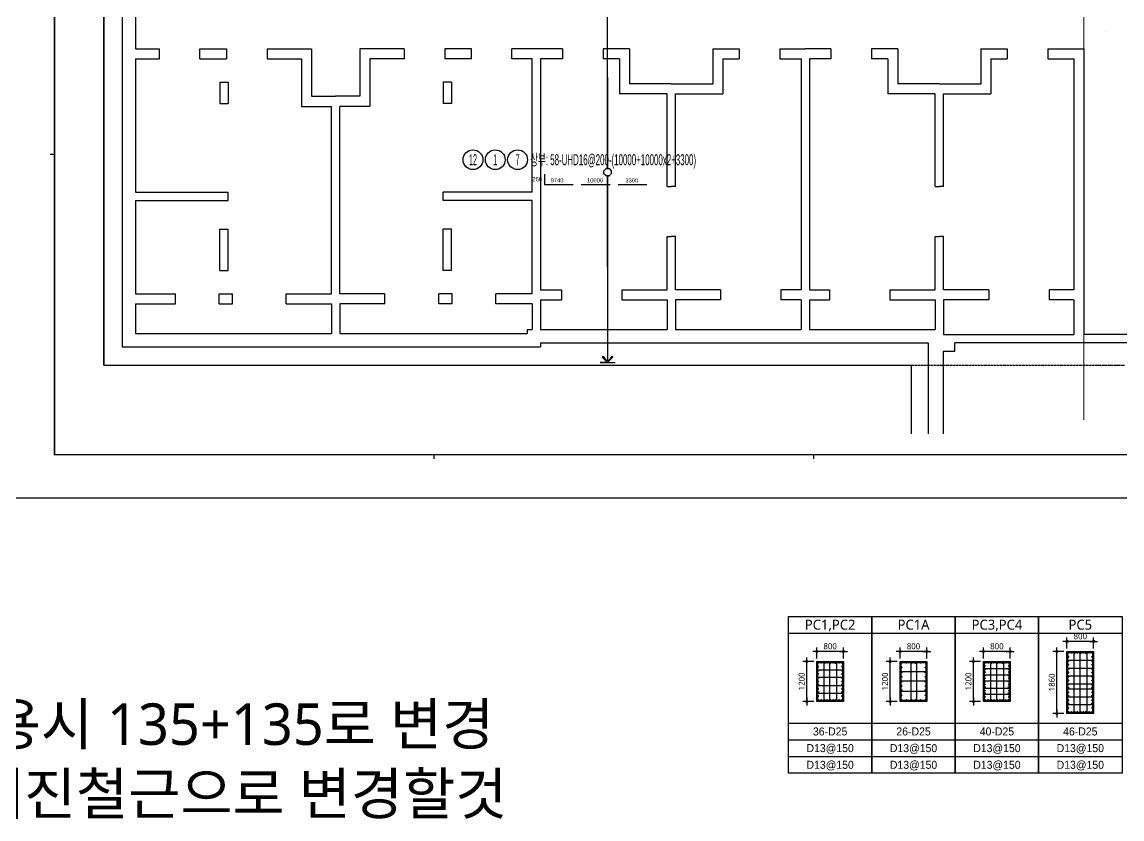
# Model space of a CAD drawing. Header units: millimetres. Extents: x 317501 to 814054, y -400799 to -14117.
# Drawn here: x 473995 to 506973, y -203456 to -179568 of the extents above; entities that cross this region are included whole.
import ezdxf
from ezdxf.enums import TextEntityAlignment as Align

# ---------------------------------------------------------------- set-up
doc = ezdxf.new("R2010")
doc.units = ezdxf.units.MM
doc.header["$LTSCALE"] = 38
doc.linetypes.add('HID', pattern=[2.5, 2, -0.5])
doc.layers.get('Defpoints').update_dxf_attribs({"color": 145})
for name, color, linetype in [('00', 7, 'Continuous'), ('AMAC-TITLE', 7, 'Continuous'), ('BAR', 2, 'Continuous'), ('BARR', 1, 'Continuous'), ('DIM', 7, 'Continuous'), ('ELE', 7, 'Continuous'), ('HOOP', 2, 'Continuous'), ('LEADER', 7, 'Continuous'), ('RP_TAG', 7, 'Continuous'), ('XDIM', 7, 'Continuous'), ('XREBAR', 1, 'Continuous'), ('XS-기초$0$기초연단', 3, 'Continuous'), ('XTAG', 7, 'Continuous'), ('철근변경선', 1, 'HID')]:
    doc.layers.add(name, color=color, linetype=linetype)
doc.layers.add('TEXT', color=3, linetype='Continuous', lineweight=9)
doc.styles.add('RPWK1', font='Dotum.ttf', dxfattribs={"bigfont": 'whgtxt.shx'})
doc.styles.add('RPWK2', font='Dotum.ttf')
doc.styles.add('돋움', font='malgun.ttf')
doc.styles.add('돋음', font='Dotum.ttf')
doc.styles.add('맑은고딕', font='malgun.ttf')
doc.dimstyles.new('DIM_40', dxfattribs={"dimscale": 40, "dimtxt": 3, "dimasz": 1, "dimexe": 2, "dimexo": 1.5, "dimgap": 1, "dimtad": 1, "dimdec": 0, "dimzin": 0, "dimdsep": 46, "dimtxsty": '맑은고딕', "dimblk1": 'DIMDOT', "dimblk2": 'DIMDOT', "dimsah": 1, "dimcen": 0.09, "dimdle": 2, "dimclrd": 7, "dimclre": 7, "dimclrt": 6, "dimadec": 0, "dimazin": 0, "dimtfac": 1, "dimtdec": 0, "dimtix": 1, "dimtmove": 2, "dimatfit": 3, "dimldrblk": 'DIMDOT', "dimfxl": 0, "dimtolj": 1, "dimtzin": 0, "dimarcsym": 0})

# ---------------------------------------------------------------- blocks, each defined once
blk = doc.blocks.new('dhs_sheet2e')
at = {"color": 7}
for p, q in [((2996.4, 15831.2), (2796.7, 15831.2)), ((20500.6, 1997.6), (20500.6, 1797.9)), ((38004.8, 1997.6), (38004.8, 1797.9))]:
    blk.add_line(p, q, dxfattribs=at)
blk.add_lwpolyline([(84000, 0), (84000, 59329.4), (0, 59329.4), (0, 0)], close=True, dxfattribs=at)
at = {"color": 30, "const_width": 64.9}
blk.add_lwpolyline([(81003.6, 57331.7), (2996.4, 57331.7), (2996.4, 1997.6), (81003.6, 1997.6)], close=True, dxfattribs=at)
blk = doc.blocks.new('szdhdte')
at = {"layer": 'DIM', "color": 5}
for p, q in [((-18935, 3060), (-18935, -10415)), ((-18535, -140), (-18535, -1490)), ((-18535, -1490), (-17820, -1490)), ((-17820, -1790), (-17820, -1490)), ((-16610, -1790), (-16610, -1490)), ((-16610, -1490), (-15810, -1490)), ((-15810, -1490), (-15810, -1790)), ((-14590, -1490), (-14590, -1790)), ((-14590, -1490), (-13260, -1490)), ((-13260, -1490), (-13260, -2910)), ((-10480, -1490), (-11810, -1490)), ((-11810, -1490), (-11810, -2910)), ((-10480, -1490), (-10480, -1790)), ((-9260, -1490), (-9260, -1790)), ((-8460, -1490), (-9260, -1490)), ((-8460, -1790), (-8460, -1490)), ((-7250, -1790), (-7250, -1490)), ((-6495, -1490), (-7250, -1490)), ((-5730, -1490), (-6495, -1490)), ((-5730, -1490), (-5730, -1790)), ((-3720, -1490), (-4510, -1490)), ((-4510, -1490), (-4510, -1790)), ((-3720, -1490), (-3720, -2540)), ((-1230, -1490), (-440, -1490)), ((-1230, -1490), (-1230, -2540)), ((-440, -1490), (-440, -1790)), ((780, -1490), (1545, -1490)), ((780, -1490), (780, -1790)), ((2310, -1490), (1545, -1490)), ((2310, -1490), (2310, -1790)), ((4320, -1490), (3530, -1490)), ((3530, -1490), (3530, -1790)), ((4320, -1490), (4320, -2540)), ((6810, -1490), (7600, -1490)), ((6810, -1490), (6810, -2540)), ((7600, -1490), (7600, -1790)), ((8820, -1490), (9600, -1490)), ((8820, -1490), (8820, -1790)), ((9600, -1490), (9900, -1490)), ((9900, -1490), (9900, -10045)), ((-18535, -1790), (-17820, -1790)), ((-18535, -1790), (-18535, -5785)), ((-16610, -1790), (-15810, -1790)), ((-14590, -1790), (-13560, -1790)), ((-13560, -1790), (-13560, -3210)), ((-10480, -1790), (-11510, -1790)), ((-11510, -1790), (-11510, -3210)), ((-8460, -1790), (-9260, -1790)), ((-6645, -1790), (-7250, -1790)), ((-6645, -5785), (-6645, -1790)), ((-6395, -1790), (-6395, -8710)), ((-5730, -1790), (-6395, -1790)), ((-4020, -1790), (-4510, -1790)), ((-4020, -1790), (-4020, -2840)), ((-930, -1790), (-440, -1790)), ((-930, -1790), (-930, -2840)), ((780, -1790), (1420, -1790)), ((1420, -1790), (1420, -8710)), ((1670, -1790), (1670, -8710)), ((2310, -1790), (1670, -1790)), ((4020, -1790), (3530, -1790)), ((4020, -1790), (4020, -2840)), ((7110, -1790), (7600, -1790)), ((7110, -1790), (7110, -2840)), ((8820, -1790), (9600, -1790)), ((9600, -1790), (9600, -8710)), ((-16005, -2490), (-16005, -3120)), ((-16005, -2490), (-15755, -2490)), ((-15755, -2490), (-15755, -3120)), ((-9315, -2490), (-9315, -3120)), ((-9065, -2490), (-9315, -2490)), ((-9065, -2490), (-9065, -3120)), ((-2475, -2540), (-3720, -2540)), ((-2475, -2540), (-1230, -2540)), ((5565, -2540), (4320, -2540)), ((5565, -2540), (6810, -2540)), ((-13260, -2910), (-12535, -2910)), ((-11810, -2910), (-12535, -2910)), ((-2600, -2840), (-4020, -2840)), ((-2600, -5610), (-2600, -2840)), ((-2350, -5610), (-2350, -2840)), ((-2350, -2840), (-930, -2840)), ((5440, -2840), (4020, -2840)), ((5440, -5610), (5440, -2840)), ((5690, -5610), (5690, -2840)), ((5690, -2840), (7110, -2840)), ((-16005, -3120), (-15755, -3120)), ((-13560, -3210), (-12660, -3210)), ((-12660, -8830), (-12660, -3210)), ((-12410, -8830), (-12410, -3210)), ((-11510, -3210), (-12410, -3210)), ((-9065, -3120), (-9315, -3120)), ((-18535, -5785), (-15755, -5785)), ((-15755, -6035), (-15755, -5785)), ((-6645, -5785), (-9315, -5785)), ((-9315, -6035), (-9315, -5785)), ((-2600, -5610), (-2475, -5610)), ((-2350, -5610), (-2475, -5610)), ((5440, -5610), (5565, -5610)), ((5690, -5610), (5565, -5610)), ((-18535, -6035), (-15755, -6035)), ((-18535, -6035), (-18535, -8830)), ((-6645, -6035), (-9315, -6035)), ((-6645, -8830), (-6645, -6035)), ((-16005, -8130), (-16005, -6895)), ((-16005, -6895), (-15755, -6895)), ((-15755, -8130), (-15755, -6895)), ((-9315, -8130), (-9315, -6895)), ((-9065, -6895), (-9315, -6895)), ((-9065, -8130), (-9065, -6895)), ((-2600, -8710), (-2600, -7110)), ((-2600, -7110), (-2475, -7110)), ((-2350, -7110), (-2475, -7110)), ((-2350, -8710), (-2350, -7110)), ((5440, -8710), (5440, -7110)), ((5440, -7110), (5565, -7110)), ((5690, -7110), (5565, -7110)), ((5690, -8710), (5690, -7110)), ((-16005, -8130), (-15755, -8130)), ((-9065, -8130), (-9315, -8130)), ((-18535, -8830), (-17335, -8830)), ((-17335, -9130), (-17335, -8830)), ((-16025, -8830), (-15625, -8830)), ((-16025, -9130), (-16025, -8830)), ((-15625, -9130), (-15625, -8830)), ((-14015, -8830), (-12660, -8830)), ((-14015, -9130), (-14015, -8830)), ((-11055, -8830), (-12410, -8830)), ((-11055, -9130), (-11055, -8830)), ((-9045, -8830), (-9445, -8830)), ((-9445, -9130), (-9445, -8830)), ((-9045, -9130), (-9045, -8830)), ((-7735, -9130), (-7735, -8830)), ((-6645, -8830), (-7735, -8830)), ((-6395, -8710), (-5765, -8710)), ((-5765, -8710), (-5765, -9010)), ((-3955, -8710), (-2600, -8710)), ((-3955, -8710), (-3955, -9010)), ((-995, -8710), (-2350, -8710)), ((-995, -8710), (-995, -9010)), ((1420, -8710), (815, -8710)), ((815, -8710), (815, -9010)), ((1670, -8710), (2275, -8710)), ((2275, -8710), (2275, -9010)), ((4085, -8710), (5440, -8710)), ((4085, -8710), (4085, -9010)), ((7045, -8710), (5690, -8710)), ((7045, -8710), (7045, -9010)), ((9600, -8710), (8855, -8710)), ((8855, -8710), (8855, -9010)), ((-18535, -9130), (-17335, -9130)), ((-18535, -9130), (-18535, -10015)), ((-16025, -9130), (-15625, -9130)), ((-14015, -9130), (-12660, -9130)), ((-12660, -9130), (-12660, -10015)), ((-11055, -9130), (-12410, -9130)), ((-12410, -9130), (-12410, -10015)), ((-9045, -9130), (-9445, -9130)), ((-6645, -9130), (-7735, -9130)), ((-6645, -9130), (-6645, -9895)), ((-6395, -9010), (-6395, -9895)), ((-6395, -9010), (-5765, -9010)), ((-3955, -9010), (-2600, -9010)), ((-2600, -9010), (-2600, -9895)), ((-995, -9010), (-2350, -9010)), ((-2350, -9010), (-2350, -9895)), ((1420, -9010), (815, -9010)), ((1420, -9010), (1420, -9895)), ((1670, -9010), (1670, -9895)), ((1670, -9010), (2275, -9010)), ((4085, -9010), (5440, -9010)), ((5440, -9010), (5440, -9895)), ((7045, -9010), (5690, -9010)), ((5690, -9010), (5690, -10045)), ((9600, -9010), (8855, -9010)), ((9600, -9010), (9600, -10045)), ((-18535, -10015), (-12660, -10015)), ((-12410, -10015), (-6795, -10015)), ((-6795, -9895), (-6795, -10015)), ((-6795, -9895), (-6645, -9895)), ((-6395, -9895), (-2600, -9895)), ((-2350, -9895), (1420, -9895)), ((1670, -9895), (5440, -9895)), ((5690, -10045), (9600, -10045)), ((11700, -10045), (9900, -10045)), ((-18935, -10415), (-6395, -10415)), ((-6395, -10295), (-6395, -10415)), ((-6395, -10295), (5225, -10295)), ((5225, -10295), (5225, -13028)), ((5675, -10545), (5675, -13028)), ((5675, -10545), (6025, -10545)), ((20875, -10295), (6025, -10295)), ((6025, -10545), (6025, -10295))]:
    blk.add_line(p, q, dxfattribs=at)
at = {"layer": 'XS-기초$0$기초연단'}
for p, q in [((-19485, -10965), (-19485, 4360)), ((-19485, -10965), (4725, -10965)), ((4725, -13028), (4725, -10965))]:
    blk.add_line(p, q, dxfattribs=at)
at = {"layer": 'XS-기초$0$기초연단', "color": 4, "linetype": 'HID'}
blk.add_line((4725, -10965), (11120, -10965), dxfattribs=at)
at = {"layer": 'XS-기초$0$기초연단'}
blk.add_lwpolyline([(4150, 20302), (4150, 17985), (3800, 17985), (3800, 9160), (-550, 9160), (-550, 7860), (9900, 7860), (9900, 2960), (7600, 2960), (7600, 5460), (-550, 5460), (-550, 550), (-11135, 550), (-11135, 3760), (-14785, 3760), (-14785, 4360), (-19485, 4360), (-19485, -10965), (4725, -10965)], dxfattribs=at)
at = {"layer": '철근변경선', "ltscale": 2, "const_width": 30}
blk.add_lwpolyline([(9900, -12612), (9900, 7860), (-1534, 7860)], dxfattribs=at)
blk = doc.blocks.new('*U1149', base_point=(489148.9489, -183695.7111))
at = {"layer": 'RP_TAG', "color": 0, "linetype": 'Continuous', "ltscale": 100}
for centre in [(487515.4489, -183695.7111), (488183.6989, -183695.7111), (488851.9489, -183695.7111)]:
    blk.add_circle(centre, 297, dxfattribs=at)
at = {"layer": 'RP_TAG', "color": 0, "linetype": 'Continuous', "ltscale": 100, "style": 'RPWK1', "width": 0.5}
for s, p in [('12', (487515.4489, -183695.7111)), ('1', (488183.6989, -183695.7111)), ('7', (488851.9489, -183695.7111))]:
    blk.add_text(s, height=330, dxfattribs=at).set_placement(p, align=Align.MIDDLE_CENTER)
at = {"layer": 'RP_TAG', "color": 0, "linetype": 'Continuous', "ltscale": 100, "style": 'RPWK1', "width": 0.55}
blk.add_text('상부: 58-UHD16@200-(10000+10000x2+3300)', height=330, dxfattribs=at).set_placement((489231.4489, -183695.7111), align=Align.MIDDLE_LEFT)
blk = doc.blocks.new('DIMDOT')
at = {"layer": 'DIM', "linetype": 'Continuous'}
blk.add_line((-2, 0), (2, 0), dxfattribs=at)
for radius in [0.5, 0.25]:
    blk.add_circle((0, 0), radius, dxfattribs=at)
blk = doc.blocks.new('*D1359')
at = {"layer": 'Defpoints', "color": 0, "transparency": 16777216}
for p in [(512043, -214680), (512343, -214680), (512343, -215880)]:
    blk.add_point(p, dxfattribs=at)
at = {"layer": 'DIM', "color": 7, "lineweight": -2, "transparency": 16777216}
for p, q in [((512253, -214680), (511923, -214680)), ((512043, -215820), (512043, -214740)), ((512253, -215880), (511923, -215880))]:
    blk.add_line(p, q, dxfattribs=at)
at = {"layer": 'DIM', "color": 7, "lineweight": -2, "transparency": 16777216, "xscale": 60, "yscale": 60, "zscale": 60}
for p, rotation in [((512043, -214680), 90), ((512043, -215880), 270)]:
    blk.add_blockref('DIMDOT', p, dxfattribs=dict(at, rotation=rotation))
at = {"layer": 'DIM', "color": 6, "transparency": 16777216, "insert": (511890, -215280), "char_height": 180, "attachment_point": 5, "rotation": 90, "style": '맑은고딕'}
blk.add_mtext('\\A1;1200', dxfattribs=at)
blk = doc.blocks.new('*D1360')
at = {"layer": 'Defpoints', "color": 0, "transparency": 16777216}
for p in [(512343, -214380), (512343, -214680), (513143, -214680)]:
    blk.add_point(p, dxfattribs=at)
at = {"layer": 'DIM', "color": 7, "lineweight": -2, "transparency": 16777216}
for p, q in [((512343, -214590), (512343, -214260)), ((513143, -214590), (513143, -214260)), ((513083, -214380), (512403, -214380))]:
    blk.add_line(p, q, dxfattribs=at)
at = {"layer": 'DIM', "color": 7, "lineweight": -2, "transparency": 16777216, "xscale": 60, "yscale": 60, "zscale": 60, "rotation": 180}
blk.add_blockref('DIMDOT', (512343, -214380), dxfattribs=at)
at = {"layer": 'DIM', "color": 7, "lineweight": -2, "transparency": 16777216, "xscale": 60, "yscale": 60, "zscale": 60}
blk.add_blockref('DIMDOT', (513143, -214380), dxfattribs=at)
at = {"layer": 'DIM', "color": 6, "transparency": 16777216, "insert": (512743, -214227), "char_height": 180, "attachment_point": 5, "style": '맑은고딕'}
blk.add_mtext('\\A1;800', dxfattribs=at)
blk = doc.blocks.new('BAR')
at = {"layer": 'BARR'}
h = blk.add_hatch(color=256, dxfattribs=at)
edge = h.paths.add_edge_path()
edge.add_arc((0, 0), 15, 0, 360)
blk.add_circle((0, 0), 15, dxfattribs=at)
blk = doc.blocks.new('*D1361')
at = {"layer": 'Defpoints', "color": 0, "transparency": 16777216}
for p in [(517043, -214680), (517343, -214680), (517343, -215880)]:
    blk.add_point(p, dxfattribs=at)
at = {"layer": 'DIM', "color": 7, "lineweight": -2, "transparency": 16777216}
for p, q in [((517253, -214680), (516923, -214680)), ((517043, -215820), (517043, -214740)), ((517253, -215880), (516923, -215880))]:
    blk.add_line(p, q, dxfattribs=at)
at = {"layer": 'DIM', "color": 7, "lineweight": -2, "transparency": 16777216, "xscale": 60, "yscale": 60, "zscale": 60}
for p, rotation in [((517043, -214680), 90), ((517043, -215880), 270)]:
    blk.add_blockref('DIMDOT', p, dxfattribs=dict(at, rotation=rotation))
at = {"layer": 'DIM', "color": 6, "transparency": 16777216, "insert": (516890, -215280), "char_height": 180, "attachment_point": 5, "rotation": 90, "style": '맑은고딕'}
blk.add_mtext('\\A1;1200', dxfattribs=at)
blk = doc.blocks.new('*D1362')
at = {"layer": 'Defpoints', "color": 0, "transparency": 16777216}
for p in [(517343, -214380), (517343, -214680), (518143, -214680)]:
    blk.add_point(p, dxfattribs=at)
at = {"layer": 'DIM', "color": 7, "lineweight": -2, "transparency": 16777216}
for p, q in [((517343, -214590), (517343, -214260)), ((518143, -214590), (518143, -214260)), ((518083, -214380), (517403, -214380))]:
    blk.add_line(p, q, dxfattribs=at)
at = {"layer": 'DIM', "color": 7, "lineweight": -2, "transparency": 16777216, "xscale": 60, "yscale": 60, "zscale": 60, "rotation": 180}
blk.add_blockref('DIMDOT', (517343, -214380), dxfattribs=at)
at = {"layer": 'DIM', "color": 7, "lineweight": -2, "transparency": 16777216, "xscale": 60, "yscale": 60, "zscale": 60}
blk.add_blockref('DIMDOT', (518143, -214380), dxfattribs=at)
at = {"layer": 'DIM', "color": 6, "transparency": 16777216, "insert": (517743, -214227), "char_height": 180, "attachment_point": 5, "style": '맑은고딕'}
blk.add_mtext('\\A1;800', dxfattribs=at)
blk = doc.blocks.new('*D1363')
at = {"layer": 'Defpoints', "color": 0, "transparency": 16777216}
for p in [(520593, -223997), (520893, -223997), (520893, -225197)]:
    blk.add_point(p, dxfattribs=at)
at = {"layer": 'DIM', "color": 7, "lineweight": -2, "transparency": 16777216}
for p, q in [((520803, -223997), (520473, -223997)), ((520593, -225137), (520593, -224057)), ((520803, -225197), (520473, -225197))]:
    blk.add_line(p, q, dxfattribs=at)
at = {"layer": 'DIM', "color": 7, "lineweight": -2, "transparency": 16777216, "xscale": 60, "yscale": 60, "zscale": 60}
for p, rotation in [((520593, -223997), 90), ((520593, -225197), 270)]:
    blk.add_blockref('DIMDOT', p, dxfattribs=dict(at, rotation=rotation))
at = {"layer": 'DIM', "color": 6, "transparency": 16777216, "insert": (520440, -224597), "char_height": 180, "attachment_point": 5, "rotation": 90, "style": '맑은고딕'}
blk.add_mtext('\\A1;1200', dxfattribs=at)
blk = doc.blocks.new('*D1364')
at = {"layer": 'Defpoints', "color": 0, "transparency": 16777216}
for p in [(520893, -223697), (520893, -223997), (521693, -223997)]:
    blk.add_point(p, dxfattribs=at)
at = {"layer": 'DIM', "color": 7, "lineweight": -2, "transparency": 16777216}
for p, q in [((520893, -223907), (520893, -223577)), ((521693, -223907), (521693, -223577)), ((521633, -223697), (520953, -223697))]:
    blk.add_line(p, q, dxfattribs=at)
at = {"layer": 'DIM', "color": 7, "lineweight": -2, "transparency": 16777216, "xscale": 60, "yscale": 60, "zscale": 60, "rotation": 180}
blk.add_blockref('DIMDOT', (520893, -223697), dxfattribs=at)
at = {"layer": 'DIM', "color": 7, "lineweight": -2, "transparency": 16777216, "xscale": 60, "yscale": 60, "zscale": 60}
blk.add_blockref('DIMDOT', (521693, -223697), dxfattribs=at)
at = {"layer": 'DIM', "color": 6, "transparency": 16777216, "insert": (521293, -223544), "char_height": 180, "attachment_point": 5, "style": '맑은고딕'}
blk.add_mtext('\\A1;800', dxfattribs=at)
blk = doc.blocks.new('*D1365')
at = {"layer": 'Defpoints', "color": 0, "transparency": 16777216}
for p in [(525593, -223697), (525893, -223697), (525893, -225557)]:
    blk.add_point(p, dxfattribs=at)
at = {"layer": 'DIM', "color": 7, "lineweight": -2, "transparency": 16777216}
for p, q in [((525803, -223697), (525473, -223697)), ((525593, -225497), (525593, -223757)), ((525803, -225557), (525473, -225557))]:
    blk.add_line(p, q, dxfattribs=at)
at = {"layer": 'DIM', "color": 7, "lineweight": -2, "transparency": 16777216, "xscale": 60, "yscale": 60, "zscale": 60}
for p, rotation in [((525593, -223697), 90), ((525593, -225557), 270)]:
    blk.add_blockref('DIMDOT', p, dxfattribs=dict(at, rotation=rotation))
at = {"layer": 'DIM', "color": 6, "transparency": 16777216, "insert": (525440, -224627), "char_height": 180, "attachment_point": 5, "rotation": 90, "style": '맑은고딕'}
blk.add_mtext('\\A1;1860', dxfattribs=at)
blk = doc.blocks.new('*D1366')
at = {"layer": 'Defpoints', "color": 0, "transparency": 16777216}
for p in [(525893, -223397), (525893, -223697), (526693, -223697)]:
    blk.add_point(p, dxfattribs=at)
at = {"layer": 'DIM', "color": 7, "lineweight": -2, "transparency": 16777216}
for p, q in [((525893, -223607), (525893, -223277)), ((526633, -223397), (525953, -223397)), ((526693, -223607), (526693, -223277))]:
    blk.add_line(p, q, dxfattribs=at)
at = {"layer": 'DIM', "color": 7, "lineweight": -2, "transparency": 16777216, "xscale": 60, "yscale": 60, "zscale": 60, "rotation": 180}
blk.add_blockref('DIMDOT', (525893, -223397), dxfattribs=at)
at = {"layer": 'DIM', "color": 7, "lineweight": -2, "transparency": 16777216, "xscale": 60, "yscale": 60, "zscale": 60}
blk.add_blockref('DIMDOT', (526693, -223397), dxfattribs=at)
at = {"layer": 'DIM', "color": 6, "transparency": 16777216, "insert": (526293, -223244), "char_height": 180, "attachment_point": 5, "style": '맑은고딕'}
blk.add_mtext('\\A1;800', dxfattribs=at)
blk = doc.blocks.new('PC1')
at = {"layer": 'BAR'}
blk.add_lwpolyline([(1620, 2180), (880, 2180), (880, 3320), (1620, 3320)], close=True, dxfattribs=at)
at = {"layer": 'ELE'}
blk.add_lwpolyline([(850, 2150), (850, 3350), (1650, 3350), (1650, 2150)], close=True, dxfattribs=at)
at = {"layer": 'HOOP'}
for points in [[(1087.5, 3280), (1087.5, 3305, 1), (1057.5, 3305), (1057.5, 2195, 1), (1087.5, 2195), (1087.5, 2220)], [(1265, 3280), (1265, 3305, 1), (1235, 3305), (1235, 2195, 1), (1265, 2195), (1265, 2220)], [(1412.5, 3280), (1412.5, 3305, -1), (1442.5, 3305), (1442.5, 2195, -1), (1412.5, 2195), (1412.5, 2220)], [(920, 3068), (895, 3068, -1), (895, 3098), (1605, 3098, -1), (1605, 3068), (1580, 3068)], [(920, 2846), (895, 2846, -1), (895, 2876), (1605, 2876, -1), (1605, 2846), (1580, 2846)], [(920, 2654), (895, 2654, 1), (895, 2624), (1605, 2624, 1), (1605, 2654), (1580, 2654)], [(920, 2432), (895, 2432, 1), (895, 2402), (1605, 2402, 1), (1605, 2432), (1580, 2432)]]:
    blk.add_lwpolyline(points, format="xyb", dxfattribs=at)
at = {"layer": 'LEADER'}
for p, q in [((0, 4200), (2500, 4200)), ((0, 1500), (2500, 1500)), ((0, 1000), (2500, 1000)), ((0, 500), (2500, 500))]:
    blk.add_line(p, q, dxfattribs=at)
blk.add_lwpolyline([(2500, 4700), (2500, 0), (0, 0), (0, 4700), (2500, 4700)], dxfattribs=at)
at = {"layer": 'BAR', "xscale": 0.6666666666666666, "yscale": 0.6666666666666666, "zscale": 0.6666666666666666, "rotation": 180}
for p in [(895, 3305), (983.75, 3305), (1072.5, 3305), (1161.25, 3305), (1250, 3305), (1338.75, 3305), (1427.5, 3305), (1516.25, 3305), (1605, 3305)]:
    blk.add_blockref('BAR', p, dxfattribs=at)
at = {"layer": 'BAR', "xscale": -0.6666666666666666, "yscale": 0.6666666666666666, "zscale": 0.6666666666666666}
for p in [(895, 3194), (895, 3083), (895, 2972), (1605, 3194), (1605, 3083), (1605, 2972), (895, 2861), (895, 2750), (895, 2639), (1605, 2861), (1605, 2750), (1605, 2639), (895, 2528), (895, 2417), (895, 2306), (1605, 2528), (1605, 2417), (1605, 2306), (895, 2195), (983.75, 2195), (1072.5, 2195), (1161.25, 2195), (1250, 2195), (1338.75, 2195), (1427.5, 2195), (1516.25, 2195), (1605, 2195)]:
    blk.add_blockref('BAR', p, dxfattribs=at)
at = {"layer": 'TEXT'}
for s, height, style, p in [('PC1,PC2', 300, '맑은고딕', (1250, 4450)), ('36-D25', 240, '돋음', (1250, 1250)), ('D13@150', 240, '돋음', (1250, 750)), ('D13@150', 240, '돋음', (1250, 250))]:
    blk.add_text(s, height=height, dxfattribs=dict(at, style=style)).set_placement(p, align=Align.MIDDLE_CENTER)
at = {"layer": 'DIM'}
dim = blk.add_linear_dim(base=(850, 3650), p1=(1650, 3350), p2=(850, 3350), dimstyle='DIM_40', override={"dimscale": 60}, dxfattribs=at)
dim.commit()
dim.dimension.update_dxf_attribs({"geometry": '*D1360', "text_midpoint": (1250, 3803), "insert": (-511493.5, 218030.18)})
dim = blk.add_linear_dim(base=(550, 3350), p1=(850, 2150), p2=(850, 3350), angle=270, dimstyle='DIM_40', override={"dimscale": 60}, dxfattribs=at)
dim.commit()
dim.dimension.update_dxf_attribs({"geometry": '*D1359', "text_midpoint": (396.51, 2750), "insert": (-511493.5, 218030.18)})
blk = doc.blocks.new('PC3')
at = {"layer": 'BAR'}
blk.add_lwpolyline([(1620, 2180), (880, 2180), (880, 3320), (1620, 3320)], close=True, dxfattribs=at)
at = {"layer": 'ELE'}
blk.add_lwpolyline([(850, 2150), (850, 3350), (1650, 3350), (1650, 2150)], close=True, dxfattribs=at)
at = {"layer": 'HOOP'}
for points in [[(1087.5, 3280), (1087.5, 3305, 1), (1057.5, 3305), (1057.5, 2195, 1), (1087.5, 2195), (1087.5, 2220)], [(1265, 3280), (1265, 3305, 1), (1235, 3305), (1235, 2195, 1), (1265, 2195), (1265, 2220)], [(1412.5, 3280), (1412.5, 3305, -1), (1442.5, 3305), (1442.5, 2195, -1), (1412.5, 2195), (1412.5, 2220)], [(920, 3105), (895, 3105, -1), (895, 3135), (1605, 3135, -1), (1605, 3105), (1580, 3105)], [(920, 2920), (895, 2920, -1), (895, 2950), (1605, 2950, -1), (1605, 2920), (1580, 2920)], [(920, 2735), (895, 2735, -1), (895, 2765), (1605, 2765, -1), (1605, 2735), (1580, 2735)], [(920, 2580), (895, 2580, 1), (895, 2550), (1605, 2550, 1), (1605, 2580), (1580, 2580)], [(920, 2395), (895, 2395, 1), (895, 2365), (1605, 2365, 1), (1605, 2395), (1580, 2395)]]:
    blk.add_lwpolyline(points, format="xyb", dxfattribs=at)
at = {"layer": 'LEADER'}
for p, q in [((0, 4200), (2500, 4200)), ((0, 1500), (2500, 1500)), ((0, 1000), (2500, 1000)), ((0, 500), (2500, 500))]:
    blk.add_line(p, q, dxfattribs=at)
blk.add_lwpolyline([(2500, 4700), (2500, 0), (0, 0), (0, 4700), (2500, 4700)], dxfattribs=at)
at = {"layer": 'BAR', "yscale": 0.6666666666666666, "zscale": 0.6666666666666666}
for p, xscale, rotation in [((895, 3305), 0.6666666666666666, 180), ((983.75, 3305), 0.6666666666666666, 180), ((1072.5, 3305), 0.6666666666666666, 180), ((1161.25, 3305), 0.6666666666666666, 180), ((1250, 3305), 0.6666666666666666, 180), ((1338.75, 3305), 0.6666666666666666, 180), ((1427.5, 3305), 0.6666666666666666, 180), ((1516.25, 3305), 0.6666666666666666, 180), ((1605, 3305), 0.6666666666666666, 180), ((895, 3212.5), 0.6666666666666666, 180), ((895, 3120), 0.6666666666666666, 180), ((895, 3027.5), 0.6666666666666666, 180), ((1605, 3212.5), -0.6666666666666666, 180), ((1605, 3120), -0.6666666666666666, 180), ((1605, 3027.5), -0.6666666666666666, 180), ((895, 2935), 0.6666666666666666, 180), ((895, 2842.5), 0.6666666666666666, 180), ((895, 2750), 0.6666666666666666, 180), ((895, 2657.5), 0.6666666666666666, 180), ((1605, 2935), -0.6666666666666666, 180), ((1605, 2842.5), -0.6666666666666666, 180), ((1605, 2750), -0.6666666666666666, 180), ((1605, 2657.5), -0.6666666666666666, 180), ((895, 2565), 0.6666666666666666, 180), ((895, 2472.5), 0.6666666666666666, 180), ((895, 2380), 0.6666666666666666, 180), ((1605, 2565), -0.6666666666666666, 180), ((1605, 2472.5), -0.6666666666666666, 180), ((1605, 2380), -0.6666666666666666, 180), ((895, 2287.5), 0.6666666666666666, 180), ((983.75, 2195), -0.6666666666666666, 359.9999999999941), ((1072.5, 2195), -0.6666666666666666, 359.9999999999941), ((1161.25, 2195), -0.6666666666666666, 359.9999999999941), ((1250, 2195), -0.6666666666666666, 359.9999999999941), ((1338.75, 2195), -0.6666666666666666, 359.9999999999941), ((1427.5, 2195), -0.6666666666666666, 359.9999999999941), ((1516.25, 2195), -0.6666666666666666, 359.9999999999941), ((1605, 2287.5), -0.6666666666666666, 180)]:
    blk.add_blockref('BAR', p, dxfattribs=dict(at, xscale=xscale, rotation=rotation))
at = {"layer": 'BAR', "xscale": -0.6666666666666666, "yscale": 0.6666666666666666, "zscale": 0.6666666666666666}
for p in [(895, 2195), (1605, 2195)]:
    blk.add_blockref('BAR', p, dxfattribs=at)
at = {"layer": 'TEXT'}
for s, height, style, p in [('PC3,PC4', 300, '맑은고딕', (1250, 4450)), ('40-D25', 240, '돋음', (1250, 1250)), ('D13@150', 240, '돋음', (1250, 750)), ('D13@150', 240, '돋음', (1250, 250))]:
    blk.add_text(s, height=height, dxfattribs=dict(at, style=style)).set_placement(p, align=Align.MIDDLE_CENTER)
at = {"layer": 'DIM'}
dim = blk.add_linear_dim(base=(850, 3650), p1=(1650, 3350), p2=(850, 3350), dimstyle='DIM_40', override={"dimscale": 60}, dxfattribs=at)
dim.commit()
dim.dimension.update_dxf_attribs({"geometry": '*D1362', "text_midpoint": (1250, 3803), "insert": (-516493.5, 218030.18)})
dim = blk.add_linear_dim(base=(550, 3350), p1=(850, 2150), p2=(850, 3350), angle=270, dimstyle='DIM_40', override={"dimscale": 60}, dxfattribs=at)
dim.commit()
dim.dimension.update_dxf_attribs({"geometry": '*D1361', "text_midpoint": (396.51, 2750), "insert": (-516493.5, 218030.18)})
blk = doc.blocks.new('PC1A')
at = {"layer": 'BAR'}
blk.add_lwpolyline([(1620, 2180), (880, 2180), (880, 3320), (1620, 3320)], close=True, dxfattribs=at)
at = {"layer": 'ELE'}
blk.add_lwpolyline([(850, 2150), (850, 3350), (1650, 3350), (1650, 2150)], close=True, dxfattribs=at)
at = {"layer": 'HOOP'}
for points in [[(1194, 3280), (1194, 3305, 1), (1164, 3305), (1164, 2195, 1), (1194, 2195), (1194, 2220)], [(1306, 3280), (1306, 3305, -1), (1336, 3305), (1336, 2195, -1), (1306, 2195), (1306, 2220)], [(920, 3012.5), (895, 3012.5, -1), (895, 3042.5), (1605, 3042.5, -1), (1605, 3012.5), (1580, 3012.5)], [(920, 2735), (895, 2735, -1), (895, 2765), (1605, 2765, -1), (1605, 2735), (1580, 2735)], [(920, 2487.5), (895, 2487.5, 1), (895, 2457.5), (1605, 2457.5, 1), (1605, 2487.5), (1580, 2487.5)]]:
    blk.add_lwpolyline(points, format="xyb", dxfattribs=at)
at = {"layer": 'LEADER'}
for p, q in [((0, 4200), (2500, 4200)), ((0, 1500), (2500, 1500)), ((0, 1000), (2500, 1000)), ((0, 500), (2500, 500))]:
    blk.add_line(p, q, dxfattribs=at)
blk.add_lwpolyline([(2500, 4700), (2500, 0), (0, 0), (0, 4700), (2500, 4700)], dxfattribs=at)
at = {"layer": 'BAR', "yscale": 0.6666666666666666, "zscale": 0.6666666666666666}
for p, xscale, rotation in [((895, 3305), 0.6666666666666666, 180), ((1037, 3305), 0.6666666666666666, 180), ((1179, 3305), 0.6666666666666666, 180), ((1321, 3305), 0.6666666666666666, 180), ((1463, 3305), 0.6666666666666666, 180), ((1605, 3305), 0.6666666666666666, 180), ((1037, 2195), -0.6666666666666666, 359.9999999999931), ((1179, 2195), -0.6666666666666666, 359.9999999999931), ((1321, 2195), -0.6666666666666666, 359.9999999999931), ((1463, 2195), -0.6666666666666666, 359.9999999999931)]:
    blk.add_blockref('BAR', p, dxfattribs=dict(at, xscale=xscale, rotation=rotation))
for p, xscale in [((895, 3166.25), -0.6666666666666666), ((895, 3027.5), -0.6666666666666666), ((1605, 3166.25), 0.6666666666666666), ((1605, 3027.5), 0.6666666666666666), ((895, 2888.75), -0.6666666666666666), ((895, 2750), -0.6666666666666666), ((1605, 2888.75), 0.6666666666666666), ((1605, 2750), 0.6666666666666666), ((895, 2611.25), -0.6666666666666666), ((895, 2472.5), -0.6666666666666666), ((895, 2333.75), -0.6666666666666666), ((1605, 2611.25), 0.6666666666666666), ((1605, 2472.5), 0.6666666666666666), ((1605, 2333.75), 0.6666666666666666), ((895, 2195), -0.6666666666666666), ((1605, 2195), -0.6666666666666666)]:
    blk.add_blockref('BAR', p, dxfattribs=dict(at, xscale=xscale))
at = {"layer": 'TEXT'}
for s, height, style, p in [('PC1A', 300, '맑은고딕', (1250, 4450)), ('26-D25', 240, '돋음', (1250, 1250)), ('D13@150', 240, '돋음', (1250, 750)), ('D13@150', 240, '돋음', (1250, 250))]:
    blk.add_text(s, height=height, dxfattribs=dict(at, style=style)).set_placement(p, align=Align.MIDDLE_CENTER)
at = {"layer": 'DIM'}
dim = blk.add_linear_dim(base=(850, 3650), p1=(1650, 3350), p2=(850, 3350), dimstyle='DIM_40', override={"dimscale": 60}, dxfattribs=at)
dim.commit()
dim.dimension.update_dxf_attribs({"geometry": '*D1364', "text_midpoint": (1250, 3803), "insert": (-520043.41, 227347.37)})
dim = blk.add_linear_dim(base=(550, 3350), p1=(850, 2150), p2=(850, 3350), angle=270, dimstyle='DIM_40', override={"dimscale": 60}, dxfattribs=at)
dim.commit()
dim.dimension.update_dxf_attribs({"geometry": '*D1363', "text_midpoint": (396.51, 2750), "insert": (-520043.41, 227347.37)})
blk = doc.blocks.new('PC5')
at = {"layer": 'BAR'}
blk.add_lwpolyline([(1620, 1820), (880, 1820), (880, 3620), (1620, 3620)], close=True, dxfattribs=at)
at = {"layer": 'ELE'}
blk.add_lwpolyline([(850, 1790), (850, 3650), (1650, 3650), (1650, 1790)], close=True, dxfattribs=at)
at = {"layer": 'HOOP'}
for points in [[(920, 3354), (895, 3354, -1), (895, 3384), (1605, 3384, -1), (1605, 3354), (1580, 3354)], [(1087.5, 3580), (1087.5, 3605, 1), (1057.5, 3605), (1057.5, 1835, 1), (1087.5, 1835), (1087.5, 1860)], [(1265, 3580), (1265, 3605, 1), (1235, 3605), (1235, 1835, 1), (1265, 1835), (1265, 1860)], [(1412.5, 3580), (1412.5, 3605, -1), (1442.5, 3605), (1442.5, 1835, -1), (1412.5, 1835), (1412.5, 1860)], [(920, 3118), (895, 3118, -1), (895, 3148), (1605, 3148, -1), (1605, 3118), (1580, 3118)], [(920, 2882), (895, 2882, -1), (895, 2912), (1605, 2912, -1), (1605, 2882), (1580, 2882)], [(920, 2646), (895, 2646, -1), (895, 2676), (1605, 2676, -1), (1605, 2646), (1580, 2646)], [(920, 2558), (895, 2558, 1), (895, 2528), (1605, 2528, 1), (1605, 2558), (1580, 2558)], [(920, 2322), (895, 2322, 1), (895, 2292), (1605, 2292, 1), (1605, 2322), (1580, 2322)], [(920, 2086), (895, 2086, 1), (895, 2056), (1605, 2056, 1), (1605, 2086), (1580, 2086)]]:
    blk.add_lwpolyline(points, format="xyb", dxfattribs=at)
at = {"layer": 'LEADER'}
for p, q in [((0, 4200), (2500, 4200)), ((0, 1500), (2500, 1500)), ((0, 1000), (2500, 1000)), ((0, 500), (2500, 500))]:
    blk.add_line(p, q, dxfattribs=at)
blk.add_lwpolyline([(2500, 4700), (2500, 0), (0, 0), (0, 4700), (2500, 4700)], dxfattribs=at)
at = {"layer": 'BAR', "xscale": 0.6666666666666666, "yscale": 0.6666666666666666, "zscale": 0.6666666666666666, "rotation": 180}
for p in [(895, 3605), (983.75, 3605), (1072.5, 3605), (1161.25, 3605), (1250, 3605), (1338.75, 3605), (1427.5, 3605), (1516.25, 3605), (1605, 3605)]:
    blk.add_blockref('BAR', p, dxfattribs=at)
at = {"layer": 'BAR', "yscale": 0.6666666666666666, "zscale": 0.6666666666666666}
for p, xscale in [((895, 3487), -0.6666666666666666), ((895, 3369), -0.6666666666666666), ((1605, 3487), 0.6666666666666666), ((1605, 3369), 0.6666666666666666), ((895, 3251), -0.6666666666666666), ((895, 3133), -0.6666666666666666), ((895, 3015), -0.6666666666666666), ((1605, 3251), 0.6666666666666666), ((1605, 3133), 0.6666666666666666), ((1605, 3015), 0.6666666666666666), ((895, 2897), -0.6666666666666666), ((895, 2779), -0.6666666666666666), ((895, 2661), -0.6666666666666666), ((1605, 2897), 0.6666666666666666), ((1605, 2779), 0.6666666666666666), ((1605, 2661), 0.6666666666666666), ((895, 2543), -0.6666666666666666), ((895, 2425), -0.6666666666666666), ((895, 2307), -0.6666666666666666), ((1605, 2543), 0.6666666666666666), ((1605, 2425), 0.6666666666666666), ((1605, 2307), 0.6666666666666666), ((895, 2189), -0.6666666666666666), ((895, 2071), -0.6666666666666666), ((1605, 2189), 0.6666666666666666), ((1605, 2071), 0.6666666666666666), ((895, 1953), -0.6666666666666666), ((895, 1835), -0.6666666666666666), ((983.75, 1835), -0.6666666666666666), ((1072.5, 1835), -0.6666666666666666), ((1161.25, 1835), -0.6666666666666666), ((1250, 1835), -0.6666666666666666), ((1338.75, 1835), -0.6666666666666666), ((1427.5, 1835), -0.6666666666666666), ((1516.25, 1835), -0.6666666666666666), ((1605, 1953), 0.6666666666666666), ((1605, 1835), -0.6666666666666666)]:
    blk.add_blockref('BAR', p, dxfattribs=dict(at, xscale=xscale))
at = {"layer": 'TEXT'}
for s, height, style, p in [('PC5', 300, '맑은고딕', (1250, 4450)), ('46-D25', 240, '돋음', (1250, 1250)), ('D13@150', 240, '돋음', (1250, 750)), ('D13@150', 240, '돋음', (1250, 250))]:
    blk.add_text(s, height=height, dxfattribs=dict(at, style=style)).set_placement(p, align=Align.MIDDLE_CENTER)
at = {"layer": 'DIM'}
dim = blk.add_linear_dim(base=(850, 3950), p1=(1650, 3650), p2=(850, 3650), dimstyle='DIM_40', override={"dimscale": 60}, dxfattribs=at)
dim.commit()
dim.dimension.update_dxf_attribs({"geometry": '*D1366', "text_midpoint": (1250, 4103), "insert": (-525043.41, 227347.37)})
dim = blk.add_linear_dim(base=(550, 3650), p1=(850, 1790), p2=(850, 3650), angle=270, dimstyle='DIM_40', override={"dimscale": 60}, dxfattribs=at)
dim.commit()
dim.dimension.update_dxf_attribs({"geometry": '*D1365', "text_midpoint": (396.51, 2720), "insert": (-525043.41, 227347.37)})

msp = doc.modelspace()

# ---------------------------------------------------------------- linework, layer by layer
at = {"layer": 'RP_TAG', "color": 250, "linetype": 'Continuous', "ltscale": 100}
for p, q in [((489148.9, -183943.2), (489149, -183943.2)), ((490631.4, -183943.2), (490631.4, -183943.2)), ((491735.3, -183943.2), (491735.3, -183943.2))]:
    msp.add_line(p, q, dxfattribs=at)
at = {"layer": 'RP_TAG', "color": 1, "linetype": 'Continuous', "ltscale": 100}
for points in [[(489659.6, -184133.7), (489659.6, -184438.2), (490519.2, -184438.2)], [(490763.4, -184438.2), (491623.1, -184438.2)], [(491867.3, -184438.2), (492727.1, -184438.2)]]:
    msp.add_lwpolyline(points, dxfattribs=at)
at = {"layer": 'XDIM', "color": 4, "linetype": 'Continuous', "elevation": -1.5}
for points in [[(491549.9, -181220.7), (491549.9, -183958.2), (491503.3, -183958.2), (491596.5, -183958.2), (491662.4, -184024.1), (491662.4, -184117.3), (491596.5, -184183.2), (491503.3, -184183.2), (491437.4, -184117.3), (491437.4, -184024.1), (491503.3, -183958.2), (491549.9, -183958.2), (491549.9, -181220.7), (491549.9, -181220.7), (491549.9, -178370.7), (491709, -178529.8), (491679, -178555), (491549.9, -178370.7), (491390.8, -178529.8), (491420.9, -178555), (491549.9, -178370.7), (491324.9, -178370.7), (491774.9, -178370.7)], [(491549.9, -186920.7), (491549.9, -184183.2), (491596.5, -184183.2), (491503.3, -184183.2), (491437.4, -184117.3), (491437.4, -184024.1), (491503.3, -183958.2), (491596.5, -183958.2), (491662.4, -184024.1), (491662.4, -184117.3), (491596.5, -184183.2), (491549.9, -184183.2), (491549.9, -186920.7), (491549.9, -186920.7), (491549.9, -189770.7), (491390.8, -189611.6), (491420.9, -189586.4), (491549.9, -189770.7), (491709, -189611.6), (491679, -189586.4), (491549.9, -189770.7), (491324.9, -189770.7), (491774.9, -189770.7)]]:
    msp.add_lwpolyline(points, dxfattribs=at)
at = {"layer": 'XREBAR', "color": 171, "linetype": 'Continuous', "const_width": 1}
for points in [[(506479.9, -180810.7), (506479.9, -180810.7), (506479.9, -179850.7), (506474.9, -179832), (506461.2, -179818.2), (506442.4, -179813.2), (506442.4, -170810.7), (506442.4, -170810.7)], [(506442.4, -189850.7), (506442.4, -189850.7), (506442.4, -179850.7), (506442.4, -179850.7)], [(476527.4, -184330.7), (476527.4, -184070.7), (486267.4, -184070.7), (486267.4, -184070.7)], [(485307.4, -184108.2), (485307.4, -184108.2), (486267.4, -184108.2), (486286.2, -184103.2), (486299.9, -184089.5), (486304.9, -184070.7), (495307.4, -184070.7), (495307.4, -184070.7)], [(494347.4, -184108.2), (494347.4, -184108.2), (495307.4, -184108.2), (495326.2, -184103.2), (495339.9, -184089.5), (495344.9, -184070.7), (504347.4, -184070.7), (504347.4, -184070.7)], [(503272.4, -184108.2), (503272.4, -184108.2), (504347.4, -184108.2), (504366.2, -184103.2), (504379.9, -184089.5), (504384.9, -184070.7), (506572.4, -184070.7), (506572.4, -184070.7)]]:
    msp.add_lwpolyline(points, dxfattribs=at)

# ---------------------------------------------------------------- block references
at = {"color": 255, "xscale": 0.6499999991059565, "yscale": 0.6499999991059565, "zscale": 0.6499999991059565}
msp.add_blockref('dhs_sheet2e', (473020.9, -193831.4), dxfattribs=at)
at = {"layer": '00'}
msp.add_blockref('szdhdte', (495932.4, -178885.7), dxfattribs=at)
at = {"layer": 'RP_TAG', "color": 171, "linetype": 'Continuous', "ltscale": 4.80703e-312}
msp.add_blockref('*U1149', (489148.9, -183695.7), dxfattribs=at)
at = {"layer": 'XTAG', "color": 4}
for name, p in [('PC1', (496973.2, -202082.2)), ('PC1A', (499473.2, -202082.2)), ('PC3', (501973.2, -202082.2)), ('PC5', (504473.2, -202082.2))]:
    msp.add_blockref(name, p, dxfattribs=at)

# ---------------------------------------------------------------- texts
at = {"layer": 'AMAC-TITLE', "color": 2, "linetype": 'Continuous', "style": '돋움'}
for s, p in [('지하2층 기둥적용시 135+135로 변경', (462267.6, -201236.4)), ('승인용 발주시 내진철근으로 변경할것', (462267.6, -203322.1))]:
    msp.add_text(s, height=1245.658, dxfattribs=at).set_placement(p)
at = {"layer": 'RP_TAG', "color": 2, "linetype": 'Continuous', "ltscale": 100, "style": 'RPWK2'}
msp.add_text('260', height=125.77, dxfattribs=at).set_placement((489585.1, -184380), align=Align.BOTTOM_RIGHT)
for s, p in [('9740', (490037, -184414.1)), ('10000', (491174.4, -184415.1)), ('3300', (492278.3, -184415.1))]:
    msp.add_text(s, height=125.77, dxfattribs=at).set_placement(p, align=Align.BOTTOM_CENTER)

doc.saveas('drawing.dxf')
